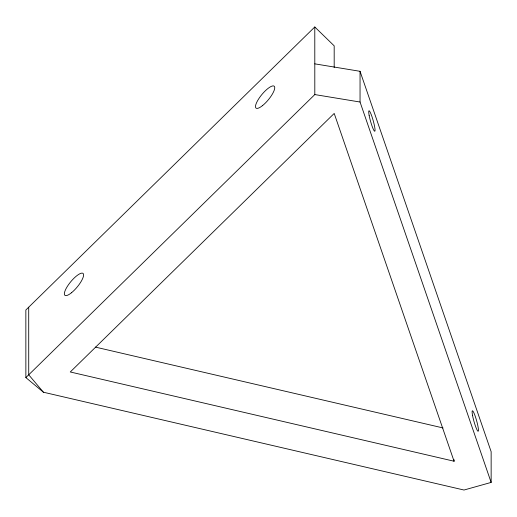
<?xml version="1.0" encoding="UTF-8"?>
<svg xmlns="http://www.w3.org/2000/svg" width="517" height="517" viewBox="0 0 517 517"><rect width="100%" height="100%" fill="white"/><g stroke="black" fill="none" stroke-linecap="round" stroke-linejoin="round"><path stroke-width="0.78" d="M314.795 63.849L360.045 71.307L491.144 451.684L491.15 482.413L463.995 490.026L43.409 392.216L25.869 377.597L25.85 310L314.788 26.974L334.182 45.839L334.189 67.481M314.788 26.974L314.808 94.572L25.869 377.597M314.808 94.572L360.052 102.03L491.15 482.413M95.432 347.101L443.05 427.947M454.068 461.229L70.273 371.975L334.202 113.436L454.068 461.229L454.068 459.658M43.409 392.216L28.726 374.806L28.706 307.208M360.045 71.307L360.052 102.03M472.532 415.345A10.663 1.37 74.3 0 0 478.012 431.249A10.663 1.37 74.3 0 0 475.272 416.385A10.663 1.37 74.3 0 0 472.532 415.345M369.138 115.343A10.663 1.37 74.3 0 0 374.618 131.247A10.663 1.37 74.3 0 0 371.878 116.383A10.663 1.37 74.3 0 0 369.138 115.343M262.623 105.526A14.217 4.162 -50.3 0 0 274.417 86.449A14.217 4.162 -50.3 0 0 258.3 99.477A14.217 4.162 -50.3 0 0 262.623 105.526M71.488 292.751A14.217 4.162 -50.3 0 0 83.282 273.667A14.217 4.162 -50.3 0 0 67.171 286.696A14.217 4.162 -50.3 0 0 71.488 292.751"/></g></svg>
